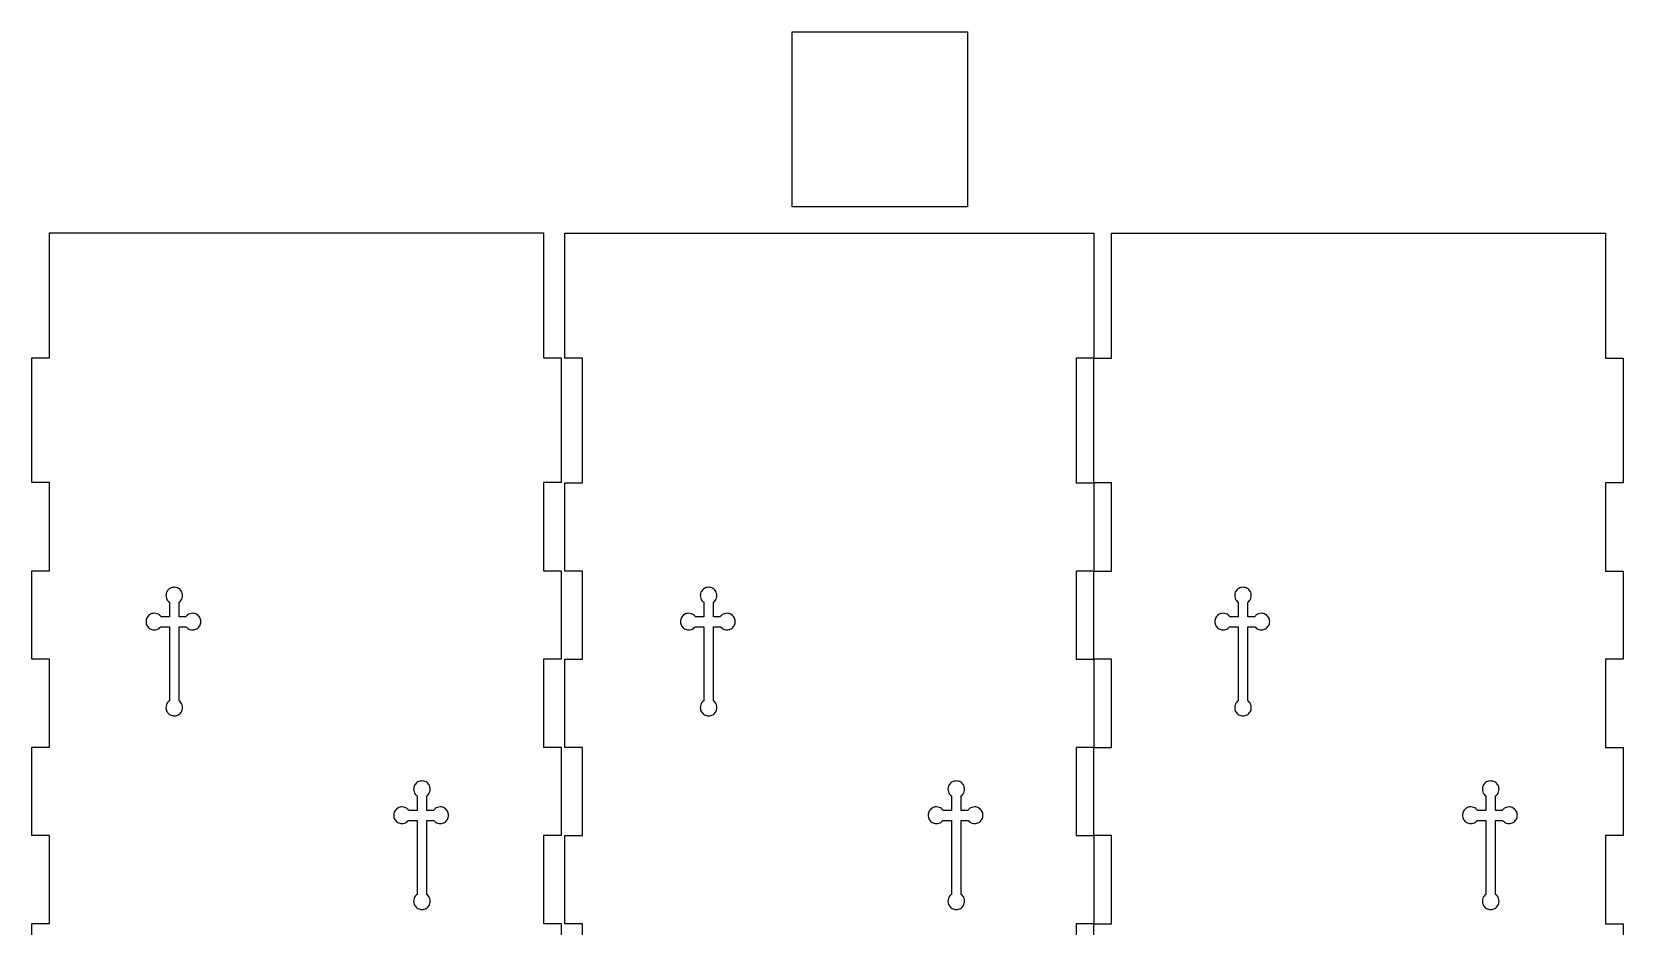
# Model space of a CAD drawing. Extents: x -548 to 2336, y 6 to 838.
# Drawn here: x 56 to 823, y 407 to 838 of the extents above; entities that cross this region are included whole.
import ezdxf

# ---------------------------------------------------------------- set-up
doc = ezdxf.new("R2010")
doc.units = 0
doc.layers.get('0').update_dxf_attribs({"linetype": 'CONTINUOUS'})

msp = doc.modelspace()

# ---------------------------------------------------------------- linework, layer by layer
at = {"color": 1}
msp.add_lwpolyline([(422.836912, 838.416407), (507.238648, 838.416407), (507.238648, 754.014663), (422.836912, 754.014663), (422.836912, 838.416407)], close=True, dxfattribs=at)
at = {"color": 5}
for points in [[(56.236626, 365.906317), (56.236626, 408.426029), (64.74057, 408.426029), (64.74057, 450.945757), (56.236626, 450.945757), (56.236626, 493.465477), (64.74057, 493.465477), (64.74057, 535.985197), (56.236626, 535.985197), (56.236626, 578.504909), (64.74057, 578.504909), (64.74057, 621.024637), (56.236626, 621.024637), (56.236626, 681.260902), (64.74057, 681.260902), (64.74057, 741.497173), (64.74057, 741.497173), (302.851002, 741.497173), (302.851002, 681.260902), (311.354946, 681.260902), (311.354946, 621.024637), (302.851002, 621.024637), (302.851002, 578.504909), (311.354946, 578.504909), (311.354946, 535.985197), (302.851002, 535.985197), (302.851002, 493.465477), (311.354946, 493.465477), (311.354946, 450.945757), (302.851002, 450.945757), (302.851002, 408.426029), (311.354946, 408.426029), (311.354946, 365.906317)], [(321.622312, 365.768253), (321.622312, 408.287965), (313.118368, 408.287965), (313.118368, 450.807693), (321.622312, 450.807693), (321.622312, 493.327413), (313.118368, 493.327413), (313.118368, 535.847133), (321.622312, 535.847133), (321.622312, 578.366845), (313.118368, 578.366845), (313.118368, 620.886573), (321.622312, 620.886573), (321.622312, 681.122838), (313.118368, 681.122838), (313.118368, 741.359109), (568.236688, 741.359109), (568.236688, 681.122838), (559.732744, 681.122838), (559.732744, 620.886573), (568.236688, 620.886573), (568.236688, 578.366845), (559.732744, 578.366845), (559.732744, 535.847133), (568.236688, 535.847133), (568.236688, 493.327413), (559.732744, 493.327413), (559.732744, 450.807693), (568.236688, 450.807693), (568.236688, 408.287965), (559.732744, 408.287965), (559.732744, 365.768253)], [(568.236688, 365.768253), (568.236688, 408.287965), (576.740632, 408.287965), (576.740632, 450.807693), (568.236688, 450.807693), (568.236688, 493.327413), (576.740632, 493.327413), (576.740632, 535.847133), (568.236688, 535.847133), (568.236688, 578.366845), (576.740632, 578.366845), (576.740632, 620.886573), (568.236688, 620.886573), (568.236688, 681.122838), (576.740632, 681.122838), (576.740632, 741.359109), (576.740632, 741.359109), (814.851064, 741.359109), (814.851064, 681.122838), (823.355008, 681.122838), (823.355008, 620.886573), (814.851064, 620.886573), (814.851064, 578.366845), (823.355008, 578.366845), (823.355008, 535.847133), (814.851064, 535.847133), (814.851064, 493.327413), (823.355008, 493.327413), (823.355008, 450.807693), (814.851064, 450.807693), (814.851064, 408.287965), (823.355008, 408.287965), (823.355008, 365.768253)]]:
    msp.add_lwpolyline(points, dxfattribs=at)
at = {"color": 3}
for points in [[(124.891339, 570.603638), (124.891339, 570.603638)], [(382.491339, 570.603638), (382.491339, 570.603638)], [(640.091339, 570.603638), (640.091339, 570.603638)], [(122.577259, 563.322277), (122.577259, 556.284908), (118.60358, 556.284908)], [(130.423739, 556.284908), (127.199499, 556.284908), (127.199499, 563.316357)], [(380.177259, 563.322277), (380.177259, 556.284908), (376.20358, 556.284908)], [(388.023739, 556.284908), (384.799499, 556.284908), (384.799499, 563.316357)], [(637.777259, 563.322277), (637.777259, 556.284908), (633.80358, 556.284908)], [(645.623739, 556.284908), (642.399499, 556.284908), (642.399499, 563.316357)], [(118.40726, 551.525948), (122.577259, 551.525948), (122.577259, 515.874952)], [(127.199499, 515.880872), (127.199499, 551.525948), (130.620059, 551.525948)], [(376.00726, 551.525948), (380.177259, 551.525948), (380.177259, 515.874952)], [(384.799499, 515.880872), (384.799499, 551.525948), (388.220059, 551.525948)], [(633.60726, 551.525948), (637.777259, 551.525948), (637.777259, 515.874952)], [(642.399499, 515.880872), (642.399499, 551.525948), (645.820059, 551.525948)], [(244.287395, 477.229774), (244.287395, 477.229774)], [(501.887395, 477.229774), (501.887395, 477.229774)], [(759.487395, 477.229774), (759.487395, 477.229774)], [(241.973315, 469.948413), (241.973315, 462.911044), (237.999636, 462.911044)], [(249.819795, 462.911044), (246.595555, 462.911044), (246.595555, 469.942493)], [(499.573315, 469.948413), (499.573315, 462.911044), (495.599636, 462.911044)], [(507.419795, 462.911044), (504.195555, 462.911044), (504.195555, 469.942493)], [(757.173315, 469.948413), (757.173315, 462.911044), (753.199636, 462.911044)], [(765.019795, 462.911044), (761.795555, 462.911044), (761.795555, 469.942493)], [(237.803316, 458.152084), (241.973315, 458.152084), (241.973315, 422.501088)], [(246.595555, 422.507008), (246.595555, 458.152084), (250.016115, 458.152084)], [(495.403316, 458.152084), (499.573315, 458.152084), (499.573315, 422.501088)], [(504.195555, 422.507008), (504.195555, 458.152084), (507.616115, 458.152084)], [(753.003316, 458.152084), (757.173315, 458.152084), (757.173315, 422.501088)], [(761.795555, 422.507008), (761.795555, 458.152084), (765.216115, 458.152084)]]:
    msp.add_lwpolyline(points, dxfattribs=at)
for points, knots in [([(124.891339, 570.603638), (124.184436, 570.493405), (122.791784, 570.276238), (121.257988, 568.681895), (120.764021, 566.857168), (121.025065, 565.302108), (121.616728, 564.14148), (122.25796, 563.594596), (122.577259, 563.322277)], [0, 0, 0, 0, 2.096687, 4.13063, 6.227372, 7.532557, 8.79175, 10.040647, 10.040647, 10.040647, 10.040647]), ([(127.199499, 563.316357), (127.519981, 563.588761), (128.163637, 564.135858), (128.757198, 565.299071), (129.01893, 566.856124), (128.524816, 568.6819), (126.990957, 570.27626), (125.598273, 570.493411), (124.891339, 570.603638)], [0, 0, 0, 0, 1.251662, 2.51384, 3.822109, 5.918847, 7.952792, 10.049568, 10.049568, 10.049568, 10.049568]), ([(382.491339, 570.603638), (381.784436, 570.493405), (380.391784, 570.276238), (378.857988, 568.681895), (378.364021, 566.857168), (378.625065, 565.302108), (379.216728, 564.14148), (379.85796, 563.594596), (380.177259, 563.322277)], [0, 0, 0, 0, 2.096687, 4.13063, 6.227372, 7.532557, 8.79175, 10.040647, 10.040647, 10.040647, 10.040647]), ([(384.799499, 563.316357), (385.119981, 563.588761), (385.763637, 564.135858), (386.357198, 565.299071), (386.61893, 566.856124), (386.124816, 568.6819), (384.590957, 570.27626), (383.198273, 570.493411), (382.491339, 570.603638)], [0, 0, 0, 0, 1.251662, 2.51384, 3.822109, 5.918847, 7.952792, 10.049568, 10.049568, 10.049568, 10.049568]), ([(640.091339, 570.603638), (639.384436, 570.493405), (637.991784, 570.276238), (636.457988, 568.681895), (635.964021, 566.857168), (636.225065, 565.302108), (636.816728, 564.14148), (637.45796, 563.594596), (637.777259, 563.322277)], [0, 0, 0, 0, 2.096687, 4.13063, 6.227372, 7.532557, 8.79175, 10.040647, 10.040647, 10.040647, 10.040647]), ([(642.399499, 563.316357), (642.719981, 563.588761), (643.363637, 564.135858), (643.957198, 565.299071), (644.21893, 566.856124), (643.724816, 568.6819), (642.190957, 570.27626), (640.798273, 570.493411), (640.091339, 570.603638)], [0, 0, 0, 0, 1.251662, 2.51384, 3.822109, 5.918847, 7.952792, 10.049568, 10.049568, 10.049568, 10.049568]), ([(118.60358, 556.284908), (118.331205, 556.616063), (117.78431, 557.28098), (116.602955, 557.896665), (115.03251, 558.16609), (113.182614, 557.669741), (111.651616, 556.135881), (111.083373, 554.036319), (111.651627, 551.936746), (113.182487, 550.402844), (114.995595, 549.916551), (116.49358, 550.152159), (117.593675, 550.671376), (118.136965, 551.242036), (118.40726, 551.525948)], [0, 0, 0, 0, 1.275643, 2.561335, 3.893989, 5.990744, 8.024647, 10.121325, 12.218093, 14.252001, 16.348753, 17.57122, 18.750716, 19.918543, 19.918543, 19.918543, 19.918543]), ([(130.620059, 551.525948), (130.89036, 551.242036), (131.433663, 550.671374), (132.533759, 550.152169), (134.031731, 549.916545), (135.844827, 550.402866), (137.375725, 551.936728), (137.944048, 554.036319), (137.375736, 556.135898), (135.844699, 557.669722), (133.994806, 558.166092), (132.424363, 557.896664), (131.243008, 557.28098), (130.696114, 556.616063), (130.423739, 556.284908)], [0, 0, 0, 0, 1.16784, 2.347352, 3.569783, 5.666521, 7.700469, 9.797247, 11.893935, 13.927878, 16.024619, 17.357272, 18.642965, 19.918608, 19.918608, 19.918608, 19.918608]), ([(376.20358, 556.284908), (375.931205, 556.616063), (375.38431, 557.28098), (374.202955, 557.896665), (372.63251, 558.16609), (370.782614, 557.669741), (369.251616, 556.135881), (368.683373, 554.036319), (369.251627, 551.936746), (370.782487, 550.402844), (372.595595, 549.916551), (374.09358, 550.152159), (375.193675, 550.671376), (375.736965, 551.242036), (376.00726, 551.525948)], [0, 0, 0, 0, 1.275643, 2.561335, 3.893989, 5.990744, 8.024647, 10.121325, 12.218093, 14.252001, 16.348753, 17.57122, 18.750716, 19.918543, 19.918543, 19.918543, 19.918543]), ([(388.220059, 551.525948), (388.49036, 551.242036), (389.033663, 550.671374), (390.133759, 550.152169), (391.631731, 549.916545), (393.444827, 550.402866), (394.975725, 551.936728), (395.544048, 554.036319), (394.975736, 556.135898), (393.444699, 557.669722), (391.594806, 558.166092), (390.024363, 557.896664), (388.843008, 557.28098), (388.296114, 556.616063), (388.023739, 556.284908)], [0, 0, 0, 0, 1.16784, 2.347352, 3.569783, 5.666521, 7.700469, 9.797247, 11.893935, 13.927878, 16.024619, 17.357272, 18.642965, 19.918608, 19.918608, 19.918608, 19.918608]), ([(633.80358, 556.284908), (633.531205, 556.616063), (632.98431, 557.28098), (631.802955, 557.896665), (630.23251, 558.16609), (628.382614, 557.669741), (626.851616, 556.135881), (626.283373, 554.036319), (626.851627, 551.936746), (628.382487, 550.402844), (630.195595, 549.916551), (631.69358, 550.152159), (632.793675, 550.671376), (633.336965, 551.242036), (633.60726, 551.525948)], [0, 0, 0, 0, 1.275643, 2.561335, 3.893989, 5.990744, 8.024647, 10.121325, 12.218093, 14.252001, 16.348753, 17.57122, 18.750716, 19.918543, 19.918543, 19.918543, 19.918543]), ([(645.820059, 551.525948), (646.09036, 551.242036), (646.633663, 550.671374), (647.733759, 550.152169), (649.231731, 549.916545), (651.044827, 550.402866), (652.575725, 551.936728), (653.144048, 554.036319), (652.575736, 556.135898), (651.044699, 557.669722), (649.194806, 558.166092), (647.624363, 557.896664), (646.443008, 557.28098), (645.896114, 556.616063), (645.623739, 556.284908)], [0, 0, 0, 0, 1.16784, 2.347352, 3.569783, 5.666521, 7.700469, 9.797247, 11.893935, 13.927878, 16.024619, 17.357272, 18.642965, 19.918608, 19.918608, 19.918608, 19.918608]), ([(122.577259, 515.874952), (122.257898, 515.602161), (121.616175, 515.054014), (121.02539, 513.890469), (120.763917, 512.336918), (121.25796, 510.49562), (122.791802, 508.964673), (124.891369, 508.396418), (126.99094, 508.964652), (128.524841, 510.495615), (129.019041, 512.337946), (128.756855, 513.893463), (128.164194, 515.059599), (127.520043, 515.607984), (127.199499, 515.880872)], [0, 0, 0, 0, 1.249967, 2.511681, 3.818381, 5.915138, 7.949044, 10.045722, 12.142489, 14.176397, 16.27315, 17.582865, 18.847594, 20.100349, 20.100349, 20.100349, 20.100349]), ([(380.177259, 515.874952), (379.857898, 515.602161), (379.216175, 515.054014), (378.62539, 513.890469), (378.363917, 512.336918), (378.85796, 510.49562), (380.391802, 508.964673), (382.491369, 508.396418), (384.59094, 508.964652), (386.124841, 510.495615), (386.619041, 512.337946), (386.356855, 513.893463), (385.764194, 515.059599), (385.120043, 515.607984), (384.799499, 515.880872)], [0, 0, 0, 0, 1.249967, 2.511681, 3.818381, 5.915138, 7.949044, 10.045722, 12.142489, 14.176397, 16.27315, 17.582865, 18.847594, 20.100349, 20.100349, 20.100349, 20.100349]), ([(637.777259, 515.874952), (637.457898, 515.602161), (636.816175, 515.054014), (636.22539, 513.890469), (635.963917, 512.336918), (636.45796, 510.49562), (637.991802, 508.964673), (640.091369, 508.396418), (642.19094, 508.964652), (643.724841, 510.495615), (644.219041, 512.337946), (643.956855, 513.893463), (643.364194, 515.059599), (642.720043, 515.607984), (642.399499, 515.880872)], [0, 0, 0, 0, 1.249967, 2.511681, 3.818381, 5.915138, 7.949044, 10.045722, 12.142489, 14.176397, 16.27315, 17.582865, 18.847594, 20.100349, 20.100349, 20.100349, 20.100349]), ([(244.287395, 477.229774), (243.580492, 477.119541), (242.18784, 476.902374), (240.654044, 475.308031), (240.160077, 473.483304), (240.421121, 471.928244), (241.012784, 470.767616), (241.654016, 470.220732), (241.973315, 469.948413)], [0, 0, 0, 0, 2.096687, 4.13063, 6.227372, 7.532557, 8.79175, 10.040647, 10.040647, 10.040647, 10.040647]), ([(246.595555, 469.942493), (246.916037, 470.214897), (247.559693, 470.761994), (248.153254, 471.925207), (248.414986, 473.48226), (247.920872, 475.308036), (246.387013, 476.902396), (244.994329, 477.119547), (244.287395, 477.229774)], [0, 0, 0, 0, 1.251662, 2.51384, 3.822109, 5.918847, 7.952792, 10.049568, 10.049568, 10.049568, 10.049568]), ([(501.887395, 477.229774), (501.180492, 477.119541), (499.78784, 476.902374), (498.254044, 475.308031), (497.760077, 473.483304), (498.021121, 471.928244), (498.612784, 470.767616), (499.254016, 470.220732), (499.573315, 469.948413)], [0, 0, 0, 0, 2.096687, 4.13063, 6.227372, 7.532557, 8.79175, 10.040647, 10.040647, 10.040647, 10.040647]), ([(504.195555, 469.942493), (504.516037, 470.214897), (505.159693, 470.761994), (505.753254, 471.925207), (506.014986, 473.48226), (505.520872, 475.308036), (503.987013, 476.902396), (502.594329, 477.119547), (501.887395, 477.229774)], [0, 0, 0, 0, 1.251662, 2.51384, 3.822109, 5.918847, 7.952792, 10.049568, 10.049568, 10.049568, 10.049568]), ([(759.487395, 477.229774), (758.780492, 477.119541), (757.38784, 476.902374), (755.854044, 475.308031), (755.360077, 473.483304), (755.621121, 471.928244), (756.212784, 470.767616), (756.854016, 470.220732), (757.173315, 469.948413)], [0, 0, 0, 0, 2.096687, 4.13063, 6.227372, 7.532557, 8.79175, 10.040647, 10.040647, 10.040647, 10.040647]), ([(761.795555, 469.942493), (762.116037, 470.214897), (762.759693, 470.761994), (763.353254, 471.925207), (763.614986, 473.48226), (763.120872, 475.308036), (761.587013, 476.902396), (760.194329, 477.119547), (759.487395, 477.229774)], [0, 0, 0, 0, 1.251662, 2.51384, 3.822109, 5.918847, 7.952792, 10.049568, 10.049568, 10.049568, 10.049568]), ([(237.999636, 462.911044), (237.727261, 463.242199), (237.180366, 463.907116), (235.999011, 464.522801), (234.428566, 464.792226), (232.57867, 464.295877), (231.047672, 462.762017), (230.479429, 460.662455), (231.047683, 458.562882), (232.578543, 457.02898), (234.391651, 456.542687), (235.889636, 456.778295), (236.989731, 457.297512), (237.533021, 457.868172), (237.803316, 458.152084)], [0, 0, 0, 0, 1.275643, 2.561335, 3.893989, 5.990744, 8.024647, 10.121325, 12.218093, 14.252001, 16.348753, 17.57122, 18.750716, 19.918543, 19.918543, 19.918543, 19.918543]), ([(250.016115, 458.152084), (250.286416, 457.868172), (250.829719, 457.29751), (251.929815, 456.778305), (253.427787, 456.542681), (255.240883, 457.029002), (256.771781, 458.562864), (257.340104, 460.662455), (256.771792, 462.762034), (255.240755, 464.295858), (253.390862, 464.792228), (251.820419, 464.5228), (250.639064, 463.907116), (250.09217, 463.242199), (249.819795, 462.911044)], [0, 0, 0, 0, 1.16784, 2.347352, 3.569783, 5.666521, 7.700469, 9.797247, 11.893935, 13.927878, 16.024619, 17.357272, 18.642965, 19.918608, 19.918608, 19.918608, 19.918608]), ([(495.599636, 462.911044), (495.327261, 463.242199), (494.780366, 463.907116), (493.599011, 464.522801), (492.028566, 464.792226), (490.17867, 464.295877), (488.647672, 462.762017), (488.079429, 460.662455), (488.647683, 458.562882), (490.178543, 457.02898), (491.991651, 456.542687), (493.489636, 456.778295), (494.589731, 457.297512), (495.133021, 457.868172), (495.403316, 458.152084)], [0, 0, 0, 0, 1.275643, 2.561335, 3.893989, 5.990744, 8.024647, 10.121325, 12.218093, 14.252001, 16.348753, 17.57122, 18.750716, 19.918543, 19.918543, 19.918543, 19.918543]), ([(507.616115, 458.152084), (507.886416, 457.868172), (508.429719, 457.29751), (509.529815, 456.778305), (511.027787, 456.542681), (512.840883, 457.029002), (514.371781, 458.562864), (514.940104, 460.662455), (514.371792, 462.762034), (512.840755, 464.295858), (510.990862, 464.792228), (509.420419, 464.5228), (508.239064, 463.907116), (507.69217, 463.242199), (507.419795, 462.911044)], [0, 0, 0, 0, 1.16784, 2.347352, 3.569783, 5.666521, 7.700469, 9.797247, 11.893935, 13.927878, 16.024619, 17.357272, 18.642965, 19.918608, 19.918608, 19.918608, 19.918608]), ([(753.199636, 462.911044), (752.927261, 463.242199), (752.380366, 463.907116), (751.199011, 464.522801), (749.628566, 464.792226), (747.77867, 464.295877), (746.247672, 462.762017), (745.679429, 460.662455), (746.247683, 458.562882), (747.778543, 457.02898), (749.591651, 456.542687), (751.089636, 456.778295), (752.189731, 457.297512), (752.733021, 457.868172), (753.003316, 458.152084)], [0, 0, 0, 0, 1.275643, 2.561335, 3.893989, 5.990744, 8.024647, 10.121325, 12.218093, 14.252001, 16.348753, 17.57122, 18.750716, 19.918543, 19.918543, 19.918543, 19.918543]), ([(765.216115, 458.152084), (765.486416, 457.868172), (766.029719, 457.29751), (767.129815, 456.778305), (768.627787, 456.542681), (770.440883, 457.029002), (771.971781, 458.562864), (772.540104, 460.662455), (771.971792, 462.762034), (770.440755, 464.295858), (768.590862, 464.792228), (767.020419, 464.5228), (765.839064, 463.907116), (765.29217, 463.242199), (765.019795, 462.911044)], [0, 0, 0, 0, 1.16784, 2.347352, 3.569783, 5.666521, 7.700469, 9.797247, 11.893935, 13.927878, 16.024619, 17.357272, 18.642965, 19.918608, 19.918608, 19.918608, 19.918608]), ([(241.973315, 422.501088), (241.653954, 422.228297), (241.012231, 421.68015), (240.421446, 420.516605), (240.159973, 418.963054), (240.654016, 417.121756), (242.187858, 415.590809), (244.287425, 415.022554), (246.386996, 415.590788), (247.920897, 417.121751), (248.415097, 418.964082), (248.152911, 420.519599), (247.56025, 421.685735), (246.916099, 422.23412), (246.595555, 422.507008)], [0, 0, 0, 0, 1.249967, 2.511681, 3.818381, 5.915138, 7.949044, 10.045722, 12.142489, 14.176397, 16.27315, 17.582865, 18.847594, 20.100349, 20.100349, 20.100349, 20.100349]), ([(499.573315, 422.501088), (499.253954, 422.228297), (498.612231, 421.68015), (498.021446, 420.516605), (497.759973, 418.963054), (498.254016, 417.121756), (499.787858, 415.590809), (501.887425, 415.022554), (503.986996, 415.590788), (505.520897, 417.121751), (506.015097, 418.964082), (505.752911, 420.519599), (505.16025, 421.685735), (504.516099, 422.23412), (504.195555, 422.507008)], [0, 0, 0, 0, 1.249967, 2.511681, 3.818381, 5.915138, 7.949044, 10.045722, 12.142489, 14.176397, 16.27315, 17.582865, 18.847594, 20.100349, 20.100349, 20.100349, 20.100349]), ([(757.173315, 422.501088), (756.853954, 422.228297), (756.212231, 421.68015), (755.621446, 420.516605), (755.359973, 418.963054), (755.854016, 417.121756), (757.387858, 415.590809), (759.487425, 415.022554), (761.586996, 415.590788), (763.120897, 417.121751), (763.615097, 418.964082), (763.352911, 420.519599), (762.76025, 421.685735), (762.116099, 422.23412), (761.795555, 422.507008)], [0, 0, 0, 0, 1.249967, 2.511681, 3.818381, 5.915138, 7.949044, 10.045722, 12.142489, 14.176397, 16.27315, 17.582865, 18.847594, 20.100349, 20.100349, 20.100349, 20.100349])]:
    msp.add_open_spline(points, degree=3, knots=knots, dxfattribs=at)

doc.saveas('drawing.dxf')
